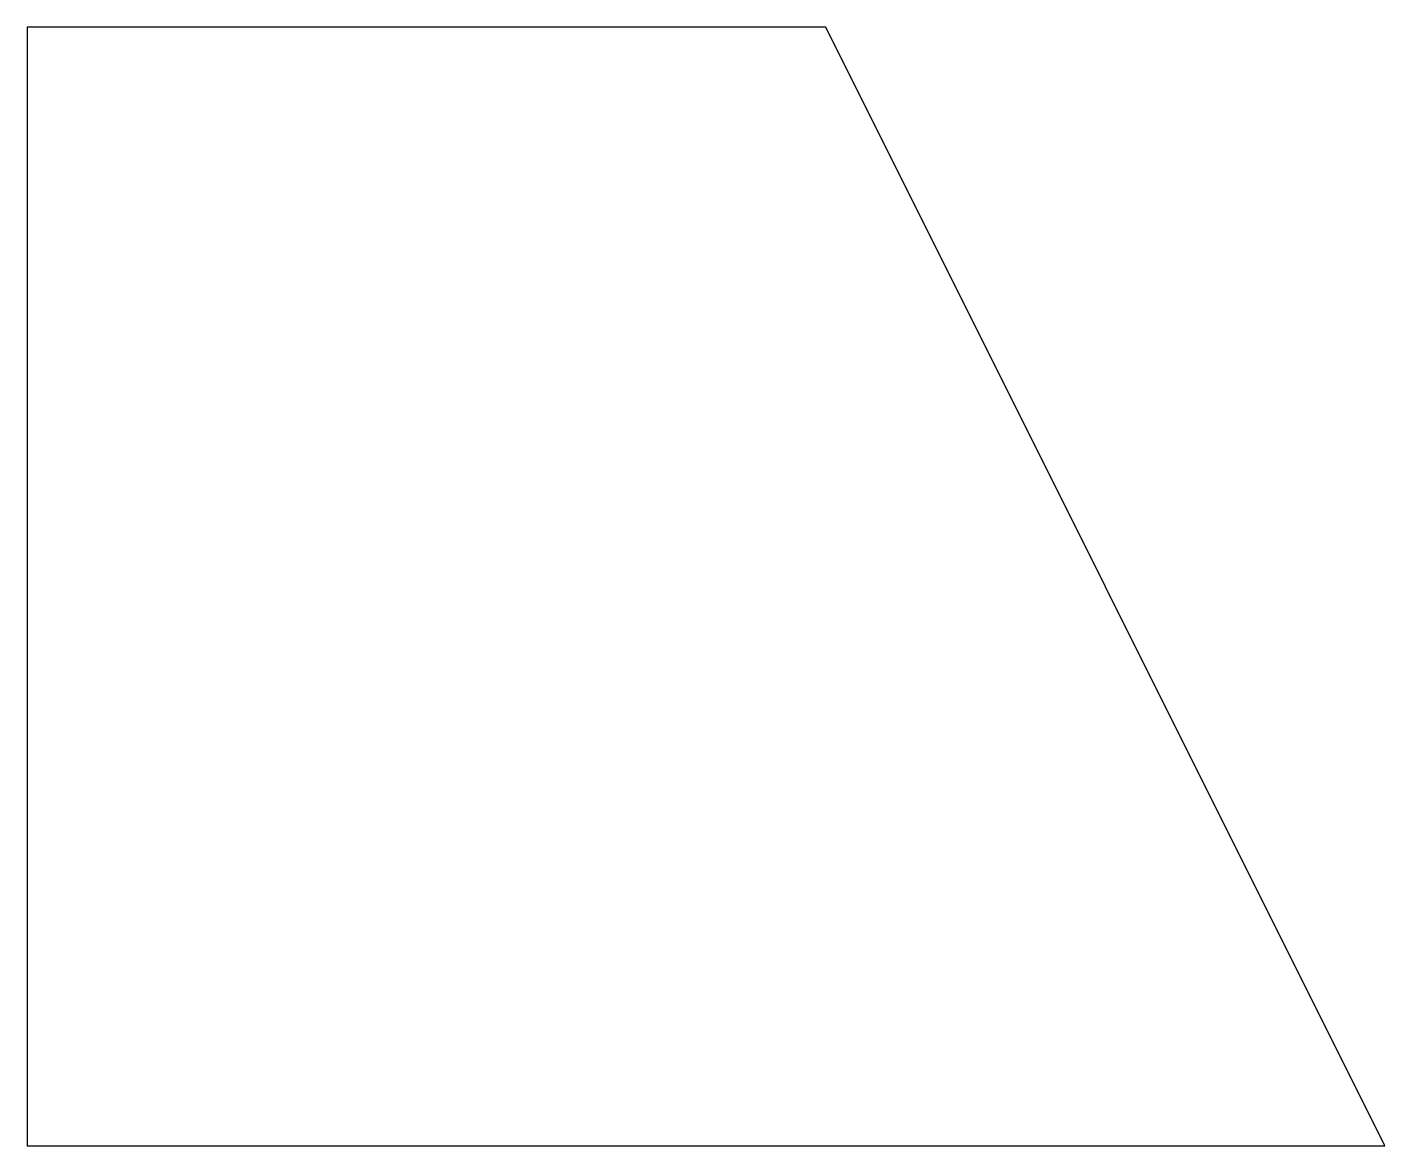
# Model space of a CAD drawing. Header units: inches. Extents: x 0 to 2.12, y 0 to 1.75.
import ezdxf

# ---------------------------------------------------------------- set-up
doc = ezdxf.new("R2010")
doc.units = ezdxf.units.IN

msp = doc.modelspace()

# ---------------------------------------------------------------- linework, layer by layer
at = {"layer": 'PROFILE'}
for p, q in [((1.25, 1.75), (0, 1.75)), ((0, 1.75), (0, 0)), ((2.125, 0), (1.25, 1.75)), ((0, 0), (2.125, 0))]:
    msp.add_line(p, q, dxfattribs=at)

doc.saveas('drawing.dxf')
